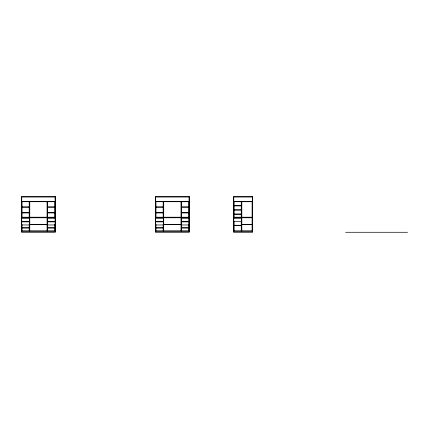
<?xml version="1.0" encoding="UTF-8"?>
<svg xmlns="http://www.w3.org/2000/svg" width="429" height="429" viewBox="0 0 429 429"><rect width="100%" height="100%" fill="white"/><g stroke="black" fill="none" stroke-linecap="round" stroke-linejoin="round"><path stroke-width="0.64" d="M21.45 196.997L55.373 196.997M155.411 196.997L189.334 196.997M233.505 196.997L252.66 196.997M21.729 201.442L55.094 201.442M155.689 201.442L189.055 201.442M233.784 201.442L252.381 201.442M21.729 201.721L55.094 201.721M155.689 201.721L189.055 201.721M233.784 201.721L252.381 201.721M234.062 205.625L241.254 205.625M234.062 205.909L241.254 205.909M22.008 206.912L29.199 206.912M47.624 206.912L54.815 206.912M155.968 206.912L163.159 206.912M181.585 206.912L188.776 206.912M22.008 207.191L29.199 207.191M47.624 207.191L54.815 207.191M155.968 207.191L163.159 207.191M181.585 207.191L188.776 207.191M234.062 209.813L241.254 209.813M234.062 210.092L241.254 210.092M22.008 212.677L29.199 212.677M47.624 212.677L54.815 212.677M155.968 212.677L163.159 212.677M181.585 212.677L188.776 212.677M22.008 212.956L29.199 212.956M47.624 212.956L54.815 212.956M155.968 212.956L163.159 212.956M181.585 212.956L188.776 212.956M234.062 213.996L241.254 213.996M234.062 214.275L241.254 214.275M21.729 217.219L55.094 217.219M155.689 217.219L189.055 217.219M233.784 217.219L252.381 217.219M21.729 217.498L55.094 217.498M155.689 217.498L189.055 217.498M233.784 217.498L252.381 217.498M21.729 217.776L55.094 217.776M155.689 217.776L189.055 217.776M233.784 217.776L252.381 217.776M21.729 218.195L29.413 218.195L29.413 221.294L21.729 221.294M47.346 218.195L55.035 218.195M155.689 218.195L163.374 218.195L163.374 221.294L155.689 221.294M181.306 218.195L188.996 218.195L188.996 221.294L181.306 221.294M233.784 218.195L241.468 218.195M47.346 221.294L55.035 221.294M233.784 221.605L241.468 221.605M21.729 221.868L29.413 221.868L29.413 224.968L21.729 224.968M47.346 221.868L55.035 221.868M155.689 221.868L163.374 221.868L163.374 224.968L155.689 224.968M181.306 221.868L188.996 221.868L188.996 224.968L181.306 224.968M29.757 224.351L47.067 224.351M163.717 224.351L181.027 224.351M241.811 224.351L252.102 224.351M29.757 224.63L47.067 224.63M163.717 224.63L181.027 224.63M241.811 224.63L252.102 224.63M47.346 224.968L55.035 224.968M234.062 225.279L241.254 225.279M234.062 225.557L241.254 225.557M22.008 227.756L29.199 227.756M47.624 227.756L54.815 227.756M155.968 227.756L163.159 227.756M181.585 227.756L188.776 227.756M22.008 228.035L29.199 228.035M47.624 228.035L54.815 228.035M155.968 228.035L163.159 228.035M181.585 228.035L188.776 228.035M21.45 230.92L55.373 230.92M155.411 230.92L189.334 230.92M233.505 230.92L252.66 230.92M21.45 231.199L55.373 231.199M155.411 231.199L189.334 231.199M233.505 231.199L252.66 231.199M345.56 232.282L407.55 232.282M252.381 196.997L252.381 230.92M252.102 201.721L252.102 217.219M252.102 217.776L252.102 230.92M241.811 201.721L241.811 217.219M241.811 217.776L241.811 230.92M241.532 201.442L241.532 230.92M241.254 201.721L241.254 217.219M241.254 221.718L241.254 230.92M234.062 201.721L234.062 217.219M234.062 221.718L234.062 230.92M233.784 196.997L233.784 230.92M189.055 196.997L189.055 230.92M188.776 201.721L188.776 217.219M188.776 224.351L188.776 230.92M181.585 201.721L181.585 217.219M181.585 217.776L181.585 230.92M181.306 201.442L181.306 230.92M181.027 201.721L181.027 217.219M181.027 217.776L181.027 230.92M163.717 201.721L163.717 217.219M163.717 217.776L163.717 230.92M163.438 201.442L163.438 230.92M163.159 201.721L163.159 217.219M163.159 224.351L163.159 230.92M155.968 201.721L155.968 217.219M155.968 224.351L155.968 230.92M155.689 196.997L155.689 230.92M55.094 196.997L55.094 230.92M54.815 201.721L54.815 217.219M54.815 224.351L54.815 230.92M47.624 201.721L47.624 217.219M47.624 224.351L47.624 230.92M47.346 201.442L47.346 230.92M47.067 201.721L47.067 217.219M47.067 217.776L47.067 230.92M29.757 201.721L29.757 217.219M29.757 217.776L29.757 230.92M29.478 201.442L29.478 230.92M29.199 201.721L29.199 217.219M29.199 224.351L29.199 230.92M22.008 201.721L22.008 217.219M22.008 224.351L22.008 230.92M21.729 196.997L21.729 230.92M55.373 196.718L21.45 196.718L21.45 232.282L55.373 232.282L55.373 196.718M189.334 196.718L155.411 196.718L155.411 232.282L189.334 232.282L189.334 196.718M252.66 196.718L233.505 196.718L233.505 232.282L252.66 232.282L252.66 196.718"/></g></svg>
